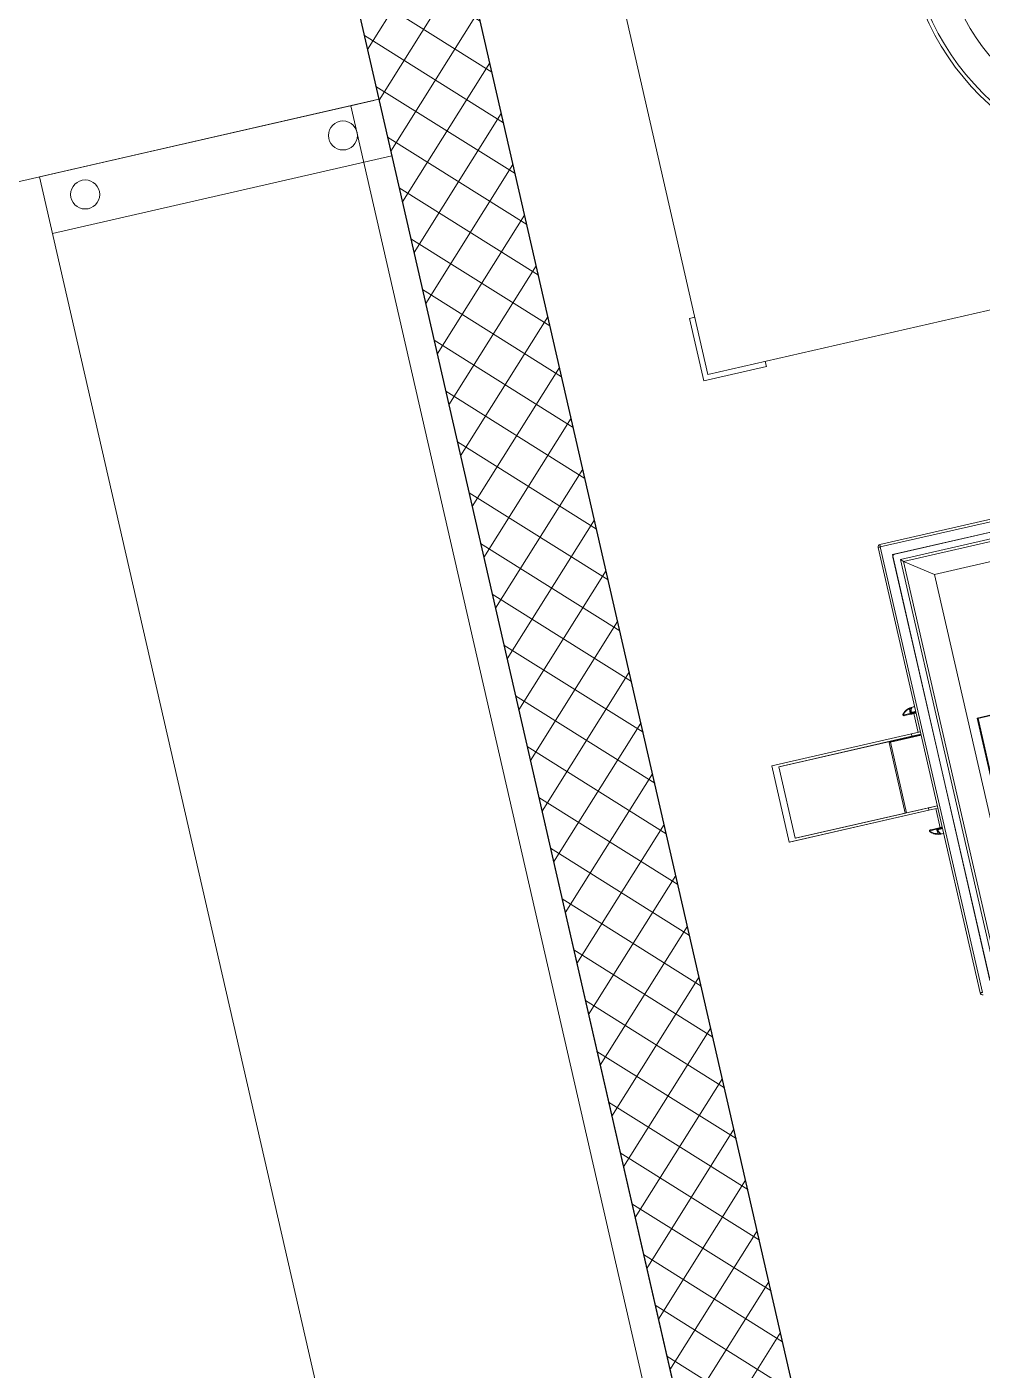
# Model space of a CAD drawing. Header units: millimetres. Extents: x 1667 to 847943, y 724 to 1832625.
# Drawn here: x 661902 to 662725, y 717530 to 718687 of the extents above; entities that cross this region are included whole.
import ezdxf

# ---------------------------------------------------------------- set-up
doc = ezdxf.new("R2010")
doc.units = ezdxf.units.MM
doc.linetypes.add('CENTER', pattern=[2, 1.25, -0.25, 0.25, -0.25])
for name, color, linetype, lineweight in [('2026-02-28_GF-SF BWP SET_MAIN BLOCK_SASANGIR RESORT$0$BRICK WALL_MOFA', 20, 'Continuous', 25), ('2026-02-28_GF-SF BWP SET_MAIN BLOCK_SASANGIR RESORT$0$HATCH SOLID_MOFA', 252, 'Continuous', 0), ('DIMENSION_MOFA', 66, 'CENTER', 15), ('GH - EQUIP.', 32, 'Continuous', 0), ('GH - KIT - PLAN', 32, 'Continuous', 0), ('GH - KIT EQUIP.', 2, 'Continuous', 9)]:
    doc.layers.add(name, color=color, linetype=linetype, lineweight=lineweight)

# ---------------------------------------------------------------- blocks, each defined once
blk = doc.blocks.new('IMG 70')
at = {"layer": 'GH - KIT - PLAN', "lineweight": 0}
for p, q in [((3.5, 176.6), (-60.9, 176.6)), ((-60.9, 176.6), (-60.9, 58.8)), ((3.5, 176.6), (-60.9, 176.6)), ((-60.9, 176.6), (-60.9, 176.6)), ((-60.9, 176.6), (-60.9, 176.6)), ((-60.9, 58.8), (-60.9, 176.5)), ((-58.9, 170.9), (-58.8, 171.2)), ((-58.9, 58.8), (-58.9, 170.9)), ((-58.8, 171.2), (1.4, 171.2)), ((-58.8, 171.2), (-58.8, 170.9)), ((1.4, 171.2), (-58.8, 171.2)), ((-58.8, 171.2), (-58.8, 51.3)), ((-58.8, 170.9), (-58.8, 58.8)), ((1.4, 171.2), (1.5, 170.9)), ((1.5, 170.9), (1.4, 171.2)), ((1.4, 78.3), (1.4, 171.2)), ((1.4, 171.2), (1.4, 171.2)), ((1.4, 171.2), (1.4, 171.2)), ((1.4, 171.2), (1.4, 171.2)), ((1.4, 171.2), (1.4, 171.2)), ((1.4, 171.2), (1.4, 171.2)), ((1.4, 171.2), (1.4, 171.2)), ((1.4, 171.2), (1.4, 171.2)), ((1.4, 171.2), (1.4, 171.2)), ((1.5, 170.9), (1.5, 58.8)), ((1.5, 78.2), (1.5, 170.9)), ((3.5, 58.8), (3.5, 176.6)), ((3.5, 176.6), (3.5, 176.6)), ((3.5, 176.6), (3.5, 176.6)), ((3.5, 176.5), (3.5, 58.8)), ((1.5, 78.3), (-58.1, 78.3)), ((-58.1, 78.2), (-58.1, 78.3)), ((-58.1, 77.9), (-58.1, 78.2)), ((-58.1, 77.2), (-58.1, 77.9)), ((1.5, 77.2), (-58.1, 77.2)), ((-58.1, 51.3), (-58.1, 77.2)), ((1.5, 69.3), (1.5, 77.2)), ((1.5, 58.8), (1.5, 69.3)), ((-81.4, 55.8), (-77.6, 56.1)), ((-78.8, 61.5), (-78.8, 61.5)), ((-78.8, 61.5), (-78.8, 61.5)), ((-78.8, 61.5), (-78.7, 61.5)), ((-78.7, 61.5), (-78.7, 61.5)), ((-78.7, 61.5), (-78.6, 61.5)), ((-78.6, 61.5), (-78.6, 61.5)), ((-78.6, 61.5), (-78.5, 61.5)), ((-78.5, 61.5), (-78.4, 61.4)), ((-78.4, 61.4), (-77.6, 61.5)), ((-78.4, 55.4), (-78.3, 55.4)), ((-77.6, 55.5), (-78.3, 55.4)), ((-77.6, 62.2), (-77.8, 62.1)), ((-77.6, 56.1), (-77.6, 61.5)), ((-77.5, 61.5), (-77.6, 61.5)), ((-77.6, 55.7), (-77.6, 56.1)), ((-77.5, 56.1), (-77.6, 56.1)), ((-77.6, 55.5), (-77.6, 55.7)), ((-77.6, 55.4), (-77.6, 55.5)), ((-77.6, 55.5), (-77.6, 55.5)), ((-77.6, 55.3), (-77.6, 55.4)), ((-77.6, 55.4), (-77.6, 55.4)), ((-77.6, 55.2), (-77.6, 55.3)), ((-77.4, 61.5), (-77.5, 61.5)), ((-77.4, 56.1), (-77.5, 56.1)), ((-77.2, 61.4), (-77.4, 61.5)), ((-77.2, 56), (-77.4, 56.1)), ((-77.1, 61.4), (-77.2, 61.4)), ((-77.1, 56), (-77.2, 56)), ((-77.1, 61.3), (-77.1, 61.4)), ((-77, 61.3), (-77.1, 61.3)), ((-77.1, 55.9), (-77.1, 56)), ((-77, 55.9), (-77.1, 55.9)), ((-76.9, 61.2), (-77, 61.3)), ((-76.9, 55.8), (-77, 55.9)), ((-76.9, 61.5), (-76.9, 61.5)), ((-76.9, 61.5), (-76.9, 61.5)), ((-76.9, 61.5), (-76.9, 61.5)), ((-76.9, 61.5), (-76.9, 61.4)), ((-76.9, 61.4), (-76.9, 61.3)), ((-76.9, 61.3), (-76.9, 61.2)), ((-76.9, 61.2), (-76.9, 61.1)), ((-76.9, 61.1), (-76.9, 61.2)), ((-76.9, 61.1), (-76.9, 55.7)), ((-76.9, 55.7), (-76.9, 55.8)), ((-76.9, 55.7), (-76.9, 55.2)), ((-58.9, 58.8), (-60.9, 58.8)), ((-60.9, 58.8), (-58.9, 58.8)), ((-60.9, 51.3), (-60.9, 58.8)), ((-60.9, 58.8), (-60.9, 51.3)), ((-58.9, 51.3), (-58.9, 58.8)), ((-58.8, 58.8), (-58.8, 51.3)), ((3.5, 58.8), (1.5, 58.8)), ((1.5, 58.8), (3.5, 58.8)), ((1.5, 58.1), (1.5, 58.8)), ((1.5, 58.8), (1.5, 51.3)), ((1.5, 51.3), (1.5, 58.1)), ((3.5, 58.8), (3.5, 51.3)), ((3.5, 51.3), (3.5, 58.8)), ((19.6, 61.4), (19.6, 61.5)), ((19.6, 61.5), (19.6, 61.5)), ((19.6, 61.5), (19.6, 61.5)), ((19.6, 61.5), (19.6, 61.5)), ((19.6, 61.3), (19.6, 61.4)), ((19.6, 61.2), (19.6, 61.3)), ((19.7, 61.3), (19.6, 61.3)), ((19.6, 61.3), (19.6, 61.2)), ((19.6, 61.1), (19.6, 61.2)), ((19.6, 61.2), (19.6, 61.1)), ((19.6, 55.7), (19.6, 61.1)), ((19.7, 55.9), (19.6, 55.9)), ((19.6, 55.9), (19.6, 55.8)), ((19.6, 55.8), (19.6, 55.7)), ((19.6, 54.8), (19.6, 55.7)), ((19.8, 61.4), (19.7, 61.3)), ((19.8, 56), (19.7, 55.9)), ((19.9, 61.4), (19.8, 61.4)), ((19.9, 56), (19.8, 56)), ((20, 61.5), (19.9, 61.4)), ((20, 56.1), (19.9, 56)), ((20.1, 61.5), (20, 61.5)), ((20.1, 56.1), (20, 56.1)), ((20.2, 61.5), (20.1, 61.5)), ((20.2, 56.1), (20.1, 56.1)), ((20.4, 62.1), (20.2, 62.2)), ((20.2, 61.5), (20.2, 56.1)), ((21.1, 61.4), (20.2, 61.5)), ((24, 55.8), (20.2, 56.1)), ((20.2, 56.1), (20.2, 55.7)), ((20.2, 55.7), (20.2, 55.5)), ((20.9, 55.4), (20.2, 55.5)), ((20.2, 54.6), (20.2, 55.5)), ((21.1, 55.3), (21, 55.4)), ((21.1, 55.3), (21, 55.4)), ((21.2, 61.5), (21.1, 61.5)), ((21.1, 61.5), (21.1, 61.4)), ((21.3, 61.5), (21.2, 61.5)), ((21.4, 61.5), (21.3, 61.5)), ((21.3, 61.5), (21.3, 61.5)), ((21.5, 61.5), (21.4, 61.5)), ((21.4, 61.5), (21.4, 61.5)), ((21.4, 61.5), (21.4, 61.5)), ((-82.2, 53), (-82.2, 52.9)), ((-82.2, 52.9), (-82.2, 52.4)), ((-82.2, 52.4), (-82.2, 51.6)), ((-82.2, 51.6), (-82.2, 51.3)), ((-78.1, 54.1), (-78.1, 54.5)), ((-78.1, 53.7), (-78.1, 54.1)), ((-78.1, 53.3), (-78.1, 53.7)), ((-78.1, 52.9), (-78.1, 53.3)), ((-78.1, 52.5), (-78.1, 52.9)), ((-78.1, 52.1), (-78.1, 52.5)), ((-78.1, 51.6), (-78.1, 52.1)), ((-78.1, 51.2), (-78.1, 51.6)), ((-77.8, 54.6), (-77.6, 54.6)), ((-77.8, 54.6), (-77.8, 54.2)), ((-77.8, 54.2), (-77.8, 53.8)), ((-77.8, 53.8), (-77.8, 53.4)), ((-77.8, 53.4), (-77.8, 53)), ((-77.8, 53), (-77.8, 52.5)), ((-77.8, 52.5), (-77.8, 52.1)), ((-77.8, 52.1), (-77.8, 51.7)), ((-77.8, 51.7), (-77.8, 51.3)), ((-77.6, 55), (-77.6, 55.2)), ((-77.6, 54.8), (-77.6, 55)), ((-77.6, 54.6), (-77.6, 54.8)), ((-77.5, 54.6), (-77.6, 54.6)), ((-77.6, 54.2), (-77.6, 54.6)), ((-77.6, 53.8), (-77.6, 54.2)), ((-77.6, 53.4), (-77.6, 53.8)), ((-77.6, 53), (-77.6, 53.4)), ((-77.6, 52.5), (-77.6, 53)), ((-77.6, 52.1), (-77.6, 52.5)), ((-77.6, 51.7), (-77.6, 52.1)), ((-77.6, 51.3), (-77.6, 51.7)), ((-77.4, 54.6), (-77.5, 54.6)), ((-77.2, 54.5), (-77.4, 54.6)), ((-77.1, 54.5), (-77.2, 54.5)), ((-77, 54.4), (-77.1, 54.5)), ((-77.1, 54.5), (-77.1, 54.5)), ((-76.9, 54.3), (-77, 54.4)), ((-76.9, 55.2), (-76.9, 54.8)), ((-76.9, 54.3), (-76.9, 54.3)), ((-76.9, 54.3), (-76.9, 53.9)), ((-76.9, 53.9), (-76.9, 53.5)), ((-76.9, 53.5), (-76.9, 53.1)), ((-76.9, 53.1), (-76.9, 52.7)), ((-60.9, 53), (-76.9, 53)), ((-76.9, 52.7), (-76.9, 52.3)), ((-76.9, 52.3), (-76.9, 51.9)), ((-76.9, 51.9), (-76.9, 51.5)), ((-76.9, 51.5), (-76.9, 51.3)), ((19.6, 53), (3.5, 53)), ((19.6, 54.7), (19.6, 54.8)), ((19.6, 54.8), (19.6, 54.8)), ((19.6, 54.8), (19.6, 54.8)), ((19.6, 54.8), (19.6, 54.8)), ((19.6, 54.6), (19.6, 54.7)), ((19.6, 54.5), (19.6, 54.6)), ((19.6, 54.4), (19.6, 54.5)), ((19.7, 54.5), (19.6, 54.4)), ((19.6, 54.3), (19.6, 54.4)), ((19.6, 54.4), (19.6, 54.3)), ((19.6, 54.3), (19.6, 54.3)), ((19.6, 53.9), (19.6, 54.3)), ((19.6, 53.5), (19.6, 53.9)), ((19.6, 53.1), (19.6, 53.5)), ((19.6, 52.7), (19.6, 53.1)), ((19.6, 52.3), (19.6, 52.7)), ((19.6, 51.9), (19.6, 52.3)), ((19.6, 51.5), (19.6, 51.9)), ((19.6, 51.3), (19.6, 51.5)), ((19.8, 54.5), (19.7, 54.5)), ((19.9, 54.5), (19.8, 54.5)), ((20, 54.6), (19.9, 54.5)), ((20.1, 54.6), (20, 54.6)), ((20.2, 54.6), (20.1, 54.6)), ((20.4, 54.6), (20.2, 54.6)), ((20.2, 54.6), (20.2, 54.2)), ((20.2, 54.2), (20.2, 53.8)), ((20.2, 53.8), (20.2, 53.4)), ((20.2, 53.4), (20.2, 53)), ((20.2, 53), (20.2, 52.5)), ((20.2, 52.5), (20.2, 52.1)), ((20.2, 52.1), (20.2, 51.7)), ((20.2, 51.7), (20.2, 51.3)), ((20.4, 54.2), (20.4, 54.6)), ((20.4, 53.8), (20.4, 54.2)), ((20.4, 53.4), (20.4, 53.8)), ((20.4, 53), (20.4, 53.4)), ((20.4, 52.5), (20.4, 53)), ((20.4, 52.1), (20.4, 52.5)), ((20.4, 51.7), (20.4, 52.1)), ((20.4, 51.3), (20.4, 51.7)), ((20.7, 54.5), (20.7, 54.1)), ((20.7, 54.1), (20.7, 53.7)), ((20.7, 53.7), (20.7, 53.3)), ((20.7, 53.3), (20.7, 52.9)), ((20.7, 52.9), (20.7, 52.5)), ((20.7, 52.5), (20.7, 52.1)), ((20.7, 52.1), (20.7, 51.6)), ((20.7, 51.6), (20.7, 51.2)), ((24.8, 52.9), (24.8, 53)), ((24.8, 52.4), (24.8, 52.9)), ((24.8, 51.6), (24.8, 52.4)), ((24.8, 51.3), (24.8, 51.6))]:
    blk.add_line(p, q, dxfattribs=at)
at = {"layer": 'GH - KIT - PLAN'}
for p, q in [((-218.7, -644.4), (-218.7, 49.2)), ((159.5, 51.3), (-216.6, 51.3)), ((-216.6, 51.3), (-216.6, 51.3)), ((-216.6, 51.2), (-216.6, 51.3)), ((-216.6, 51.3), (-216.6, 51.3)), ((-216.6, 51.1), (-216.6, 51.2)), ((-216.6, 50.8), (-216.6, 51.1)), ((-216.6, 50.5), (-216.6, 50.8)), ((-216.6, 50.2), (-216.6, 50.5)), ((-216.6, 49.8), (-216.6, 50.2)), ((-216.6, 49.4), (-216.6, 49.8)), ((-216.6, 49.4), (-216.6, -644.2)), ((159.5, 49.4), (-216.6, 49.4)), ((159.5, 51.3), (159.5, 51.3)), ((159.5, 51.3), (159.5, 51.3)), ((159.5, 51.3), (159.5, 51.2)), ((159.5, 51.2), (159.5, 51.1)), ((159.5, 51.1), (159.5, 50.8)), ((159.5, 50.8), (159.5, 50.5)), ((159.5, 50.5), (159.5, 50.2)), ((159.5, 50.2), (159.5, 49.8)), ((159.5, 49.8), (159.5, 49.4)), ((151.2, 41.1), (-208.3, 41.1)), ((-208.3, 41.1), (-208.3, -635.9)), ((-208.3, -633.9), (-208.3, 39)), ((-206.2, 41.1), (149.1, 41.1)), ((-202.8, 35.6), (143.9, 35.6)), ((-202.8, -627.8), (-202.8, 35.6)), ((-200.7, 33.4), (-200.7, -625.9)), ((-184.7, 11.1), (-200.7, 33.4)), ((141.9, 33.4), (-200.7, 33.4)), ((-184.7, 11.1), (-184.7, -616.3)), ((125.9, 11.1), (-184.7, 11.1)), ((4.5, 3.2), (-61.6, 3.2)), ((-61.6, 3.2), (-61.6, -54.2)), ((-61.1, 2.7), (-61.1, -52.6)), ((-61.1, 2.5), (4.5, 2.5))]:
    blk.add_line(p, q, dxfattribs=at)
at = {"layer": 'GH - KIT - PLAN', "lineweight": 0}
for centre, radius, start, end in [((-60.9, 176.5), 0.052, 90, 180), ((-60.9, 176.5), 0.048, 84.896, 174.6012), ((-58.9, 170.9), 0.0483, 5.8548, 94.2671), ((-58.9, 171.2), 0.109, 1.2522, 4.7734), ((1.5, 170.9), 0.0483, 85.2271, 174.2701), ((3.5, 176.5), 0.052, 0, 90), ((3.5, 176.5), 0.048, 5.6451, 95.2753), ((-219.4, 77.7), 220.9, 359.8756, 0.1438), ((-69.2, 53), 13, 163.7814, 180), ((-81.5, 55.4), 0.492, 77.3489, 153.0587), ((-78.4, 54.9), 0.425, 93.6169, 174.8957), ((-77.6, 61.5), 0.624, 0, 96), ((150, 61.8), 227.6, 179.9004, 180.0697), ((-77.6, 54.8), 0.624, 0, 96), ((-58.1, 58.8), 2.72, 179.0285, 180.7218), ((-60.9, 58.8), 0.0473, 192.0406, 276.7377), ((-60.9, 58.8), 0.048, 84.896, 174.6012), ((-53.8, 58.8), 5.11, 179.4242, 180.3261), ((-58.9, 58.8), 0.0459, 261.6205, 349.6012), ((-58.9, 58.8), 0.0483, 5.8548, 94.2671), ((1.5, 58.8), 0.0483, 85.2271, 174.2701), ((-1.9, 58.8), 3.42, 359.2011, 0.5492), ((1.5, 58.8), 0.0464, 190.9181, 277.8601), ((3.5, 58.8), 0.0464, 261.9045, 348.8783), ((6.9, 58.8), 3.38, 179.446, 180.8047), ((3.5, 58.8), 0.048, 5.6451, 95.2753), ((20.2, 61.5), 0.624, 84, 180), ((20.2, 54.8), 0.624, 84, 180), ((29.6, 61.8), 9.31, 177.915, 182.0551), ((21, 54.9), 0.425, 5.1703, 86.3684), ((24.1, 55.4), 0.491, 26.8554, 102.6928), ((11.8, 53), 13, 0, 16.3054), ((-81.4, 53.5), 0.601, 134.7605, 172.5022), ((-77.7, 53.6), 0.999, 91.9358, 113.3564), ((-151.5, 54.6), 74.6, 359.7636, 0.2012), ((20.3, 53.6), 1.02, 66.8242, 87.8427), ((24, 53.5), 0.602, 7.5113, 45.0159)]:
    blk.add_arc(centre, radius, start, end, dxfattribs=at)
at = {"layer": 'GH - KIT - PLAN'}
for centre, radius, start, end in [((-216.6, 49.2), 2.08, 89.9221, 179.9329), ((-217.1, 41.8), 7.59, 86.1027, 101.8818), ((159.5, 49.2), 2.08, 0.0797, 90.0751)]:
    blk.add_arc(centre, radius, start, end, dxfattribs=at)
for centre, major_axis, ratio, start_param, end_param in [((-206.2, 39), (-1.78, 1.1), 0.994572, -1.015274, 0.550656), ((-202.8, 35.4), (-2.08, 2.08), 0.034921, 3.351032, 4.747296)]:
    blk.add_ellipse(centre, major_axis=major_axis, ratio=ratio, start_param=start_param, end_param=end_param, dxfattribs=at)
at = {"layer": 'GH - KIT - PLAN', "lineweight": 0}
for points, knots in [([(-82, 53.6), (-82, 53.6), (-82.1, 53.5), (-82.1, 54.1), (-82.1, 54.9), (-82, 55.5), (-82, 55.6)], [0, 0, 0, 0, 0.302256, 0.599824, 0.9087, 1, 1, 1, 1]), ([(-82, 55.6), (-81.8, 56.2), (-81.5, 57.4), (-80.8, 59), (-79.9, 60.3), (-79.2, 61), (-78.8, 61.5)], [0, 0, 0, 0, 0.2905544, 0.5877877, 0.7609785, 1, 1, 1, 1]), ([(-81.4, 55.8), (-81.4, 55.7), (-81.5, 55.2), (-81.6, 54.6), (-81.6, 54.1), (-81.5, 54.1), (-81.5, 54.1)], [0, 0, 0, 0, 0.103828, 0.45921, 0.804328, 1, 1, 1, 1]), ([(-78.4, 61.4), (-79, 60.7), (-80.1, 59.5), (-81, 57.6), (-81.3, 56.4), (-81.4, 55.8)], [0, 0, 0, 0, 0.410336, 0.701397, 1, 1, 1, 1]), ([(-77.8, 62.1), (-77.8, 62.1), (-77.9, 62.1), (-78, 62.1), (-78.2, 62), (-78.5, 61.8), (-78.7, 61.6), (-78.8, 61.5)], [0, 0, 0, 0, 0.040008, 0.168128, 0.334115, 0.709518, 1, 1, 1, 1]), ([(-77.8, 62.1), (-77.8, 62.1), (-77.8, 62.2), (-77.9, 62.1), (-78.1, 61.9), (-78.3, 61.6), (-78.4, 61.4)], [0, 0, 0, 0, 0.001813, 0.269436, 0.608133, 1, 1, 1, 1]), ([(-78.3, 55.4), (-78.2, 55.4), (-78.1, 55.4), (-77.9, 55.2), (-77.8, 54.9), (-77.8, 54.7), (-77.8, 54.6)], [0, 0, 0, 0, 0.2844156, 0.5727869, 0.7825811, 1, 1, 1, 1]), ([(21.3, 61.6), (21.2, 61.7), (21.1, 61.8), (20.8, 62), (20.6, 62.1), (20.5, 62.1), (20.4, 62.1)], [0, 0, 0, 0, 0.302763, 0.645636, 0.869733, 1, 1, 1, 1]), ([(21.1, 61.4), (20.9, 61.6), (20.7, 61.9), (20.5, 62.1), (20.5, 62.1), (20.4, 62.1)], [0, 0, 0, 0, 0.474215, 0.804901, 1, 1, 1, 1]), ([(20.4, 54.6), (20.4, 54.6), (20.4, 54.7), (20.4, 55), (20.5, 55.2), (20.7, 55.4), (20.9, 55.4), (20.9, 55.4)], [0, 0, 0, 0, 0.057194, 0.258399, 0.492192, 0.787989, 1, 1, 1, 1]), ([(24, 55.8), (23.8, 56.7), (23.4, 58.1), (22.4, 60), (21.5, 60.9), (21.1, 61.4)], [0, 0, 0, 0, 0.4338963, 0.7128774, 1, 1, 1, 1]), ([(24.4, 54), (24.4, 54), (24.2, 54.2), (23.8, 54.4), (22.9, 54.8), (22.1, 55.1), (21.4, 55.3), (21.1, 55.4)], [0, 0, 0, 0, 0.028957, 0.327811, 0.596463, 0.853748, 1, 1, 1, 1]), ([(21.5, 61.5), (21.9, 61), (22.8, 60), (23.6, 58.5), (24.2, 57.1), (24.4, 56.2), (24.6, 55.6)], [0, 0, 0, 0, 0.2794775, 0.5673641, 0.7243742, 1, 1, 1, 1]), ([(24.1, 54.1), (24.1, 54.1), (24.2, 54.2), (24.2, 54.8), (24.1, 55.5), (24, 55.8)], [0, 0, 0, 0, 0.310649, 0.654935, 1, 1, 1, 1]), ([(24.6, 55.6), (24.6, 55.2), (24.8, 54.3), (24.8, 53.6), (24.7, 53.5), (24.6, 53.6), (24.6, 53.6)], [0, 0, 0, 0, 0.302239, 0.599815, 0.908697, 1, 1, 1, 1]), ([(-78.8, 55), (-79.3, 54.9), (-80.2, 54.6), (-81, 54.3), (-81.6, 53.9), (-81.8, 53.7), (-82, 53.6)], [0, 0, 0, 0, 0.2794691, 0.5673663, 0.7243889, 1, 1, 1, 1]), ([(-78.8, 55.3), (-79, 55.2), (-79.6, 55), (-80.5, 54.8), (-81.3, 54.4), (-81.6, 54.1), (-81.8, 54)], [0, 0, 0, 0, 0.1223958, 0.4043712, 0.7006429, 1, 1, 1, 1]), ([(-78.1, 54.5), (-78.1, 54.6), (-78.1, 54.7), (-78.3, 54.9), (-78.5, 55), (-78.7, 55), (-78.8, 55)], [0, 0, 0, 0, 0.1783356, 0.3565697, 0.6140658, 1, 1, 1, 1]), ([(21.5, 55), (21.3, 55), (21.1, 55), (20.9, 54.9), (20.8, 54.8), (20.7, 54.6), (20.7, 54.5), (20.7, 54.5)], [0, 0, 0, 0, 0.320018, 0.58695, 0.787522, 0.953312, 1, 1, 1, 1]), ([(24.6, 53.6), (24.4, 53.7), (24.2, 54), (23.4, 54.4), (22.5, 54.7), (21.8, 54.9), (21.5, 55)], [0, 0, 0, 0, 0.2905685, 0.5878, 0.7609792, 1, 1, 1, 1])]:
    blk.add_open_spline(points, degree=3, knots=knots, dxfattribs=at)
blk = doc.blocks.new('CP-30')
at = {"layer": 'GH - EQUIP.'}
for p, q in [((-69066, -8928.5), (-69066, -8216)), ((-69061.4, -8877.8), (-69066, -8877.8)), ((-69061.4, -8933.1), (-69061.4, -8877.8)), ((-69418.1, -8928.4), (-69066, -8928.5)), ((-69116.7, -8933.1), (-69116.7, -8928.5)), ((-69061.4, -8933.1), (-69116.7, -8933.1))]:
    blk.add_line(p, q, dxfattribs=at)
for radius in [225.6, 222.4, 196.3]:
    blk.add_circle((-69368, -8455.3), radius, dxfattribs=at)
blk = doc.blocks.new('*U782')
at = {"layer": 'GH - KIT EQUIP.', "lineweight": 15}
for p, q in [((1799.6, 0), (0, 0)), ((1749.6, -300), (1749.6, 0)), ((1799.6, -300), (1799.6, 0)), ((1799.6, -4.6), (1799.6, -300)), ((1799.6, -300), (0, -300))]:
    blk.add_line(p, q, dxfattribs=at)
for centre in [(1776.1, -37.2), (1776.1, -265)]:
    blk.add_circle(centre, 12.5, dxfattribs=at)
blk = doc.blocks.new('FURNITURE BOH')
at = {"layer": 'GH - KIT EQUIP.'}
for points in [[(-6464.9, 2369), (-6464.9, 4168.6), (-5714.9, 4168.6), (-5714.9, 2369)], [(-5739.9, 4168.6), (-5714.9, 4168.6), (-5714.9, 2369), (-5739.9, 2369)]]:
    blk.add_lwpolyline(points, close=True, dxfattribs=at)
at = {"layer": 'GH - KIT EQUIP.', "ltscale": 0.5, "rotation": 270}
blk.add_blockref('CP-30', (3436.9, -65191.9), dxfattribs=at)
at = {"layer": 'GH - KIT EQUIP.', "xscale": -1, "rotation": 270}
blk.add_blockref('*U782', (-5714.9, 2369), dxfattribs=at)
at = {"layer": 'GH - KIT EQUIP.', "ltscale": 0.5, "xscale": -1.0471245527265, "yscale": 1.0471245527265, "zscale": 1.047124552726499, "rotation": 89.99999999999982}
blk.add_blockref('IMG 70', (-5328.3, 3469.3), dxfattribs=at)
blk = doc.blocks.new('ff')
at = {"layer": '2026-02-28_GF-SF BWP SET_MAIN BLOCK_SASANGIR RESORT$0$HATCH SOLID_MOFA'}
h = blk.add_hatch(dxfattribs=at)
h.set_pattern_fill('ANSI37', color=256, scale=10, angle=360)
h.set_pattern_definition([(45, (141873.276, -3193.148), (-22.45064, 22.45064), []), (135, (141873.276, -3193.148), (-22.45064, -22.45064), [])])
h.paths.add_polyline_path([(63865.142, -15205.859), (63865.186, -12275.068), (63965.186, -12275.068), (63965.186, -15205.859)])
at = {"layer": '2026-02-28_GF-SF BWP SET_MAIN BLOCK_SASANGIR RESORT$0$BRICK WALL_MOFA'}
for p, q in [((63865.186, -12275.068), (63865.133, -15760.926)), ((63965.186, -15761.055), (63965.186, -12275.068))]:
    blk.add_line(p, q, dxfattribs=at)
at = {"color": 1, "rotation": 360}
blk.add_blockref('FURNITURE BOH', (69580.092, -18129.993), dxfattribs=at)

msp = doc.modelspace()

# ---------------------------------------------------------------- block references
at = {"layer": 'DIMENSION_MOFA', "rotation": 12.89632932256583}
msp.add_blockref('ff', (596835.137, 717980.215), dxfattribs=at)

doc.saveas('drawing.dxf')
